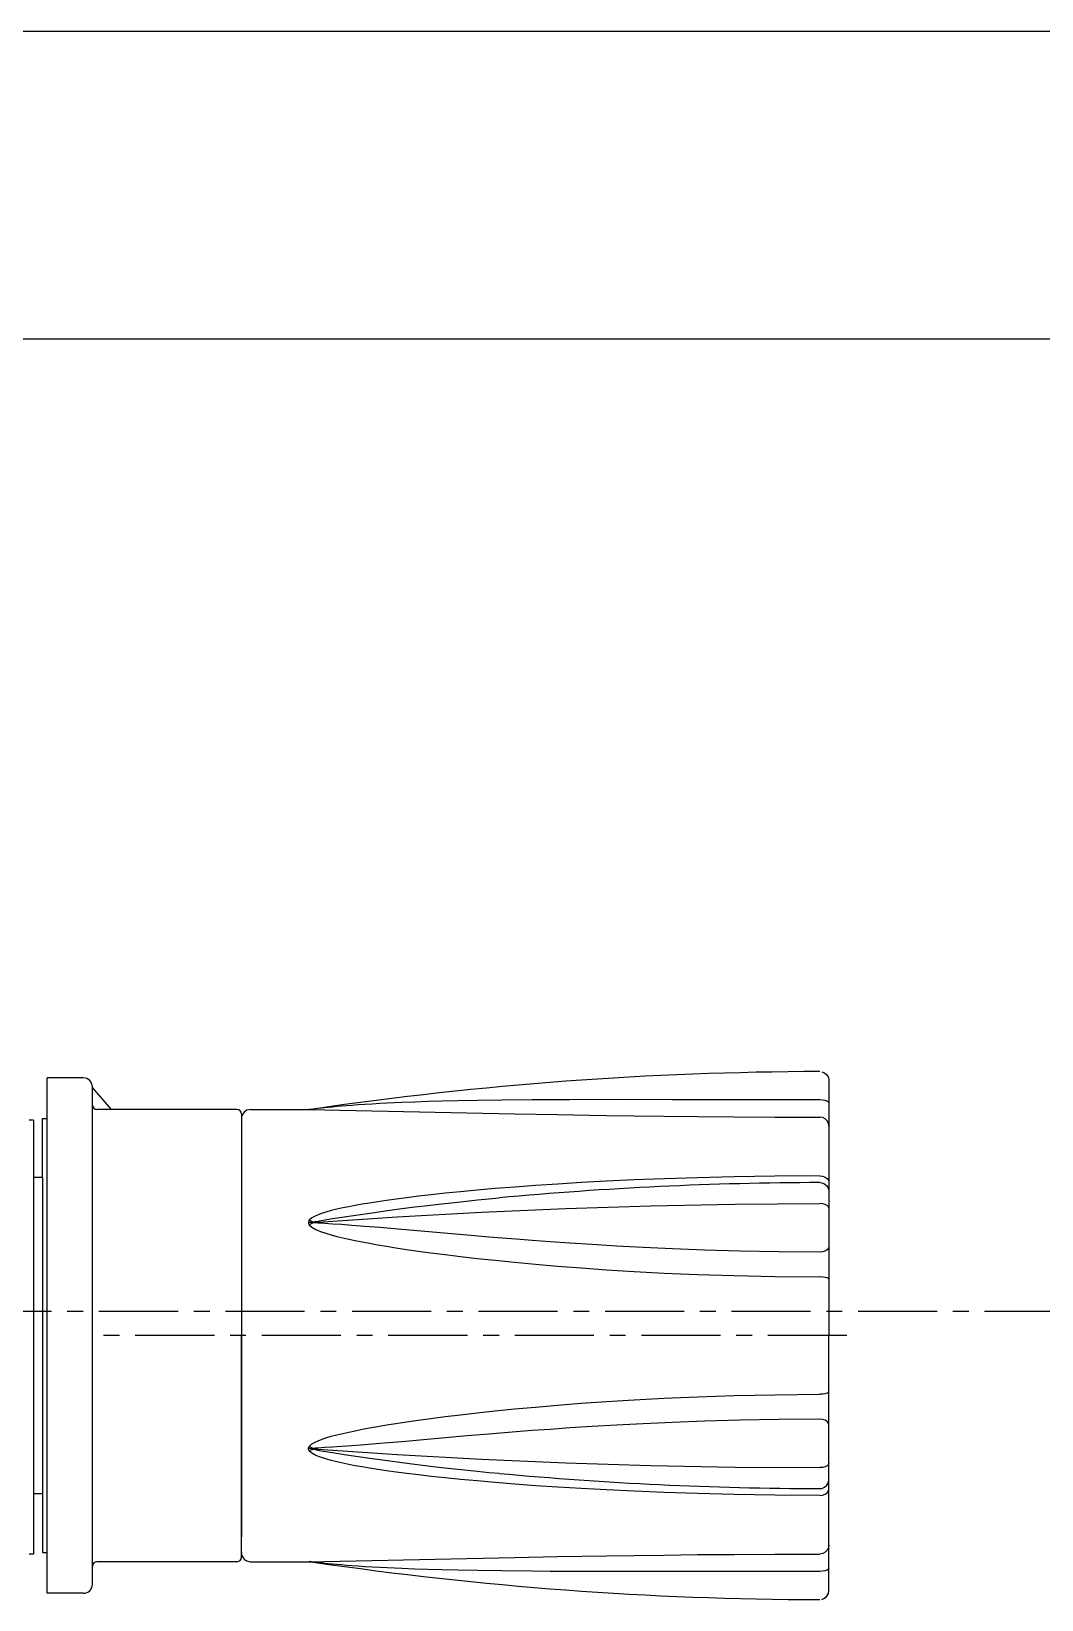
# Model space of a CAD drawing. Extents: x -6385 to -5791, y -5028 to -4608.
# Drawn here: x -6025.7 to -5913.9, y -4781.6 to -4608.2 of the extents above; entities that cross this region are included whole.
import ezdxf

# ---------------------------------------------------------------- set-up
doc = ezdxf.new("R2010")
doc.units = 0
doc.header["$LTSCALE"] = 7
doc.linetypes.add('CENTER', pattern=[2, 1.25, -0.25, 0.25, -0.25])
doc.layers.get('0').update_dxf_attribs({"color": 2, "linetype": 'CONTINUOUS'})
for name, color, linetype in [('CL', 1, 'CENTER'), ('DIM', 2, 'CONTINUOUS'), ('DWG', 7, 'CONTINUOUS')]:
    doc.layers.add(name, color=color, linetype=linetype)

msp = doc.modelspace()

# ---------------------------------------------------------------- linework, layer by layer
msp.add_line((-5791.17648, -4608.18495), (-6385.17648, -4608.18495))
at = {"color": 4}
msp.add_line((-6354.17648, -4642.18495), (-5805.17648, -4642.18495), dxfattribs=at)
at = {"layer": 'CL'}
for p, q in [((-6130.19829, -4749.72475), (-5822.3593, -4749.72475)), ((-5935.42956, -4752.41552), (-6019.42956, -4752.41552)), ((-5935.42956, -4752.41552), (-6019.42956, -4752.41552))]:
    msp.add_line(p, q, dxfattribs=at)
at = {"layer": 'DIM'}
for p, q in [((-6025.42956, -4728.58342), (-6025.42956, -4776.58342)), ((-6025.43, -4776.41544), (-6025.42956, -4776.41544))]:
    msp.add_line(p, q, dxfattribs=at)
at = {"layer": 'DWG'}
for p, q in [((-6023.92956, -4726.06552), (-6023.92956, -4723.91552)), ((-6023.92956, -4780.91552), (-6023.92956, -4723.91552)), ((-6019.92956, -4723.91552), (-6023.92956, -4723.91552)), ((-5938.22835, -4723.23715), (-5937.9116, -4723.36129)), ((-5937.9116, -4723.36129), (-5937.65466, -4723.58462)), ((-5937.65466, -4723.58462), (-5937.48753, -4723.8812)), ((-5937.48753, -4723.8812), (-5937.42957, -4724.21672)), ((-6018.92956, -4726.91552), (-6018.92956, -4724.91552)), ((-6016.81907, -4727.41548), (-6018.92956, -4724.99178)), ((-5937.42957, -4724.21688), (-5937.42957, -4752.41552)), ((-6023.92956, -4728.41544), (-6023.92956, -4726.33371)), ((-6018.92956, -4779.91552), (-6018.92956, -4726.91552)), ((-6002.92956, -4727.41552), (-6018.42956, -4727.41552)), ((-6001.42956, -4727.41552), (-5995.01916, -4727.41552)), ((-5995.01916, -4727.41552), (-5972.20971, -4727.88045)), ((-5994.79105, -4727.41159), (-5994.93653, -4727.41716)), ((-5994.6814, -4727.39644), (-5994.51379, -4727.37265)), ((-5994.51379, -4727.37265), (-5994.50199, -4727.37077)), ((-5994.50199, -4727.37294), (-5994.51379, -4727.37265)), ((-5994.50198, -4727.37298), (-5994.50198, -4727.37083)), ((-5983.23059, -4726.59041), (-5984.68142, -4726.64658)), ((-5981.8076, -4726.54376), (-5983.23059, -4726.59041)), ((-5980.27449, -4726.50154), (-5981.8076, -4726.54376)), ((-5978.49248, -4726.46111), (-5980.27449, -4726.50154)), ((-5976.32247, -4726.42148), (-5978.49248, -4726.46111)), ((-5973.62441, -4726.38412), (-5976.32247, -4726.42148)), ((-5970.2571, -4726.3529), (-5973.62441, -4726.38412)), ((-5954.71723, -4726.32742), (-5960.94608, -4726.32407)), ((-6025.42956, -4728.58342), (-6025.93, -4728.58342)), ((-6024.42956, -4728.41544), (-6023.92956, -4728.41544)), ((-6024.42956, -4734.91548), (-6024.42956, -4728.41544)), ((-6002.42956, -4727.91552), (-6002.42956, -4774.66552)), ((-6002.42956, -4728.41552), (-6002.42956, -4730.41552)), ((-6002.42956, -4728.41583), (-6002.42956, -4752.41552)), ((-5972.20971, -4727.88045), (-5967.45207, -4727.97047)), ((-6024.42956, -4734.91543), (-6025.42956, -4734.91543)), ((-6024.42956, -4734.91543), (-6024.42956, -4776.41544)), ((-5983.232, -4738.19364), (-5981.81063, -4738.02051)), ((-5981.81063, -4738.02051), (-5980.27844, -4737.84184)), ((-5980.27844, -4737.84184), (-5978.49676, -4737.64433)), ((-5978.49676, -4737.64433), (-5976.32662, -4737.41825)), ((-5992.35382, -4739.47836), (-5990.82303, -4739.24047)), ((-5990.82303, -4739.24047), (-5989.52397, -4739.04618)), ((-5989.52397, -4739.04618), (-5987.96121, -4738.82114)), ((-5987.96121, -4738.82114), (-5986.28554, -4738.58973)), ((-5986.28554, -4738.58973), (-5984.68039, -4738.37741)), ((-5984.68039, -4738.37741), (-5983.232, -4738.19364)), ((-5994.51379, -4739.89408), (-5994.50199, -4739.89314)), ((-5994.50198, -4739.9342), (-5994.50198, -4739.85423)), ((-5991.36768, -4740.14492), (-5992.35044, -4740.07858)), ((-5990.21054, -4740.22928), (-5991.36768, -4740.14492)), ((-5988.76997, -4740.34093), (-5990.21054, -4740.22928)), ((-5987.12987, -4740.47481), (-5988.76997, -4740.34093)), ((-5984.68142, -4740.68456), (-5987.12987, -4740.47481)), ((-5977.46469, -4741.32185), (-5984.68142, -4740.68456)), ((-5975.04825, -4741.52557), (-5977.46469, -4741.32185)), ((-6002.42956, -4776.4152), (-6002.42956, -4752.41552)), ((-5937.42957, -4780.61416), (-5937.42957, -4752.41552)), ((-5977.46469, -4763.50919), (-5984.68142, -4764.14648)), ((-5975.04825, -4763.30547), (-5977.46469, -4763.50919)), ((-5994.51379, -4764.93695), (-5994.50199, -4764.93789)), ((-5994.50198, -4764.89683), (-5994.50198, -4764.97681)), ((-5992.35382, -4765.35268), (-5990.82303, -4765.59057)), ((-5991.36768, -4764.68612), (-5992.35044, -4764.75246)), ((-5990.21054, -4764.60176), (-5991.36768, -4764.68612)), ((-5990.82303, -4765.59057), (-5989.52397, -4765.78485)), ((-5988.76997, -4764.4901), (-5990.21054, -4764.60176)), ((-5989.52397, -4765.78485), (-5987.96121, -4766.0099)), ((-5987.12987, -4764.35623), (-5988.76997, -4764.4901)), ((-5984.68142, -4764.14648), (-5987.12987, -4764.35623)), ((-5987.96121, -4766.0099), (-5986.28554, -4766.24131)), ((-5986.28554, -4766.24131), (-5984.68039, -4766.45363)), ((-5984.68039, -4766.45363), (-5983.232, -4766.63739)), ((-5983.232, -4766.63739), (-5981.81063, -4766.81052)), ((-5981.81063, -4766.81052), (-5980.27844, -4766.98919)), ((-5980.27844, -4766.98919), (-5978.49676, -4767.18671)), ((-5978.49676, -4767.18671), (-5976.32662, -4767.41279)), ((-6024.42956, -4769.91543), (-6025.42956, -4769.91543)), ((-6002.42956, -4776.41552), (-6002.42956, -4774.41552)), ((-6002.42956, -4776.91552), (-6002.42956, -4774.66552)), ((-6025.42956, -4776.58342), (-6025.93, -4776.58342)), ((-6024.42956, -4776.41544), (-6023.92956, -4776.41544)), ((-6002.92956, -4777.41552), (-6018.42956, -4777.41552)), ((-6001.42956, -4777.41552), (-5995.01916, -4777.41552)), ((-5995.01916, -4777.41552), (-5972.20971, -4776.95059)), ((-5994.79105, -4777.41945), (-5994.93653, -4777.41388)), ((-5994.6814, -4777.43459), (-5994.51379, -4777.45839)), ((-5994.50199, -4777.4581), (-5994.51379, -4777.45839)), ((-5994.51379, -4777.45839), (-5994.50199, -4777.46026)), ((-5994.50198, -4777.45805), (-5994.50198, -4777.46021)), ((-5972.20971, -4776.95059), (-5967.45207, -4776.86056)), ((-5983.23059, -4778.24063), (-5984.68142, -4778.18446)), ((-5981.8076, -4778.28728), (-5983.23059, -4778.24063)), ((-5980.27449, -4778.32949), (-5981.8076, -4778.28728)), ((-5978.49248, -4778.36992), (-5980.27449, -4778.32949)), ((-5976.32247, -4778.40956), (-5978.49248, -4778.36992)), ((-5973.62441, -4778.44691), (-5976.32247, -4778.40956)), ((-5970.2571, -4778.47813), (-5973.62441, -4778.44691)), ((-5954.71723, -4778.50362), (-5960.94608, -4778.50696)), ((-6019.92956, -4780.91552), (-6023.92956, -4780.91552)), ((-5937.9116, -4781.46974), (-5937.65466, -4781.24641)), ((-5937.65466, -4781.24641), (-5937.48753, -4780.94984)), ((-5937.48753, -4780.94984), (-5937.42957, -4780.61432)), ((-5938.22835, -4781.59388), (-5937.9116, -4781.46974))]:
    msp.add_line(p, q, dxfattribs=at)
for points in [[(-5995.01916, -4727.41552), (-5994.85002, -4727.41075), (-5994.6814, -4727.39644)], [(-5994.50199, -4727.3729), (-5994.64606, -4727.39682), (-5994.79105, -4727.41159)], [(-5993.61123, -4727.26983), (-5994.28102, -4727.34646), (-5994.50198, -4727.37298)], [(-5984.68142, -4726.64658), (-5986.28899, -4726.72039), (-5987.12987, -4726.76436), (-5987.96428, -4726.81195), (-5988.76997, -4726.86187), (-5989.52492, -4726.91244), (-5990.21054, -4726.96177), (-5990.8215, -4727.00873), (-5991.36768, -4727.05337), (-5991.8754, -4727.09735), (-5992.35044, -4727.14088), (-5992.78689, -4727.18313), (-5993.19064, -4727.22436), (-5993.61123, -4727.26983)], [(-5960.94608, -4726.32407), (-5966.07852, -4726.33227), (-5968.27813, -4726.34104), (-5970.2571, -4726.3529)], [(-5938.4321, -4726.34637), (-5943.02286, -4726.3447), (-5954.71723, -4726.32742)], [(-5937.42957, -4726.67247), (-5937.47881, -4726.57121), (-5937.62128, -4726.48011), (-5937.84281, -4726.40793), (-5938.12202, -4726.36163), (-5938.43211, -4726.34583)], [(-5967.45207, -4727.97047), (-5962.03491, -4728.06193), (-5958.98688, -4728.10706), (-5955.64824, -4728.15052), (-5951.97089, -4728.19063), (-5947.90683, -4728.22495), (-5943.40839, -4728.25029), (-5938.42961, -4728.26273)], [(-5937.42957, -4729.22932), (-5937.47819, -4728.93172), (-5937.61355, -4728.6709), (-5937.82903, -4728.45684), (-5938.10998, -4728.3139), (-5938.42972, -4728.26323)], [(-5938.42961, -4734.75056), (-5943.40384, -4734.78478), (-5947.89874, -4734.85545), (-5951.96011, -4734.95336), (-5955.63546, -4735.07124), (-5958.97262, -4735.20354), (-5962.01954, -4735.34637), (-5964.82422, -4735.49729), (-5967.43494, -4735.65541), (-5969.88958, -4735.82049), (-5972.19143, -4735.99057), (-5974.34113, -4736.16348), (-5976.33939, -4736.337), (-5978.18691, -4736.50891), (-5979.88459, -4736.67738), (-5981.43996, -4736.84271), (-5982.8563, -4737.00453), (-5984.14488, -4737.16279), (-5985.31711, -4737.31725), (-5986.38443, -4737.46763), (-5987.3583, -4737.6138), (-5988.25012, -4737.75583), (-5989.07128, -4737.89406), (-5989.83304, -4738.02913), (-5990.54656, -4738.16214), (-5991.22158, -4738.29688), (-5991.86682, -4738.43923), (-5992.49253, -4738.59545), (-5993.10251, -4738.77074), (-5993.67579, -4738.96209), (-5994.2115, -4739.17135), (-5994.64817, -4739.40397), (-5994.93653, -4739.66777)], [(-5938.43211, -4735.49257), (-5938.22831, -4735.51303), (-5937.91156, -4735.63717), (-5937.65463, -4735.86047), (-5937.48752, -4736.15698), (-5937.42957, -4736.4924)], [(-5938.42972, -4734.75095), (-5938.12166, -4734.78528), (-5937.85166, -4734.88089), (-5937.63006, -4735.03313), (-5937.48205, -4735.23164), (-5937.42957, -4735.45757)], [(-5994.50198, -4739.89317), (-5985.20694, -4739.26965), (-5975.8849, -4738.75676), (-5966.54111, -4738.3548), (-5957.18085, -4738.06399), (-5947.80943, -4737.88449), (-5938.43211, -4737.81641)], [(-5976.32662, -4737.41825), (-5975.05221, -4737.29264), (-5973.91298, -4737.18472)], [(-5937.42957, -4738.31615), (-5937.47835, -4738.1619), (-5937.61408, -4738.02677), (-5937.83012, -4737.91595), (-5938.11174, -4737.84208), (-5938.43211, -4737.81615)], [(-5994.93653, -4739.66777), (-5994.98221, -4739.74626), (-5995.0099, -4739.82966), (-5995.01916, -4739.91552)], [(-5994.50197, -4739.85445), (-5994.64606, -4739.79727), (-5994.79104, -4739.73499), (-5994.93652, -4739.66777)], [(-5994.50198, -4739.85423), (-5994.28167, -4739.8025), (-5993.98325, -4739.74535), (-5993.61438, -4739.68239), (-5992.35382, -4739.47836)], [(-5994.51379, -4739.89408), (-5994.68132, -4739.90598), (-5994.84994, -4739.91313), (-5995.01916, -4739.91552)], [(-5995.01916, -4739.91552), (-5995.0097, -4740.00243), (-5994.98194, -4740.08624), (-5994.93653, -4740.16444)], [(-5994.50199, -4739.93391), (-5994.64606, -4740.01487), (-5994.79105, -4740.09179), (-5994.93653, -4740.16444)], [(-5994.93653, -4740.16444), (-5994.6496, -4740.43328), (-5994.21394, -4740.67365), (-5993.67889, -4740.89246), (-5993.10634, -4741.09489), (-5992.4973, -4741.28235), (-5991.87282, -4741.45097), (-5991.22879, -4741.60594), (-5990.55495, -4741.75367), (-5989.84253, -4741.90042), (-5989.08185, -4742.05059), (-5988.26177, -4742.20554), (-5987.371, -4742.36609), (-5986.39816, -4742.53278), (-5985.33182, -4742.70583), (-5984.16051, -4742.88523), (-5982.87276, -4743.07084), (-5981.45717, -4743.2625), (-5979.90243, -4743.46029), (-5978.20516, -4743.66391), (-5976.35788, -4743.87389), (-5974.35964, -4744.08815), (-5972.20971, -4744.30404), (-5969.9074, -4744.51877), (-5967.45207, -4744.72948), (-5964.84049, -4744.93349), (-5962.03491, -4745.13025), (-5958.98688, -4745.31836), (-5955.64824, -4745.49431), (-5951.97088, -4745.65247), (-5947.90683, -4745.78487), (-5943.40839, -4745.88101), (-5938.42961, -4745.9277)], [(-5994.51379, -4739.89408), (-5994.51243, -4739.87961), (-5994.50844, -4739.86591), (-5994.50199, -4739.85333)], [(-5994.50199, -4739.93505), (-5994.50843, -4739.92243), (-5994.51242, -4739.90865), (-5994.51379, -4739.89408)], [(-5993.98118, -4739.98222), (-5994.28102, -4739.95966), (-5994.50198, -4739.9342)], [(-5992.35044, -4740.07858), (-5993.19064, -4740.02696), (-5993.98118, -4739.98222)], [(-5938.4321, -4743.18538), (-5943.02286, -4743.14846), (-5947.25361, -4743.06766), (-5951.14738, -4742.95497), (-5954.71723, -4742.82028), (-5957.97759, -4742.67168), (-5960.94608, -4742.51556), (-5963.64045, -4742.35694), (-5966.07852, -4742.19988), (-5968.27813, -4742.04783), (-5970.2571, -4741.90323), (-5972.03327, -4741.76757), (-5975.04825, -4741.52557)], [(-5937.42957, -4742.53014), (-5937.47881, -4742.73319), (-5937.62128, -4742.91588), (-5937.84281, -4743.06066), (-5938.12202, -4743.15356), (-5938.43211, -4743.18533)], [(-5937.42957, -4746.1873), (-5937.47819, -4746.10737), (-5937.61355, -4746.03732), (-5937.82903, -4745.97982), (-5938.10998, -4745.94143), (-5938.42972, -4745.92782)], [(-5937.42957, -4758.64374), (-5937.47819, -4758.72367), (-5937.61355, -4758.79372), (-5937.82903, -4758.85121), (-5938.10998, -4758.8896), (-5938.42972, -4758.90321)], [(-5994.93653, -4764.66659), (-5994.6496, -4764.39776), (-5994.21394, -4764.15738), (-5993.67889, -4763.93858), (-5993.10634, -4763.73614), (-5992.4973, -4763.54869), (-5991.87282, -4763.38007), (-5991.22879, -4763.2251), (-5990.55495, -4763.07737), (-5989.84253, -4762.93062), (-5989.08185, -4762.78044), (-5988.26177, -4762.6255), (-5987.371, -4762.46494), (-5986.39816, -4762.29826), (-5985.33182, -4762.12521), (-5984.16051, -4761.9458), (-5982.87276, -4761.76019), (-5981.45717, -4761.56853), (-5979.90243, -4761.37074), (-5978.20516, -4761.16712), (-5976.35788, -4760.95715), (-5974.35964, -4760.74288), (-5972.20971, -4760.52699), (-5969.9074, -4760.31227), (-5967.45207, -4760.10155), (-5964.84049, -4759.89755), (-5962.03491, -4759.70078), (-5958.98688, -4759.51267), (-5955.64824, -4759.33672), (-5951.97088, -4759.17856), (-5947.90683, -4759.04616), (-5943.40839, -4758.95002), (-5938.42961, -4758.90333)], [(-5938.4321, -4761.64566), (-5943.02286, -4761.68258), (-5947.25361, -4761.76338), (-5951.14738, -4761.87607), (-5954.71723, -4762.01075), (-5957.97759, -4762.15935), (-5960.94608, -4762.31548), (-5963.64045, -4762.47409), (-5966.07852, -4762.63116), (-5968.27813, -4762.78321), (-5970.2571, -4762.92781), (-5972.03327, -4763.06346), (-5975.04825, -4763.30547)], [(-5937.42957, -4762.30089), (-5937.47881, -4762.09784), (-5937.62128, -4761.91516), (-5937.84281, -4761.77038), (-5938.12202, -4761.67748), (-5938.43211, -4761.6457)], [(-5995.01916, -4764.91552), (-5995.0097, -4764.8286), (-5994.98194, -4764.74479), (-5994.93653, -4764.66659)], [(-5994.93653, -4765.16327), (-5994.98221, -4765.08477), (-5995.0099, -4765.00138), (-5995.01916, -4764.91552)], [(-5994.51379, -4764.93695), (-5994.68132, -4764.92506), (-5994.84994, -4764.91791), (-5995.01916, -4764.91552)], [(-5994.50199, -4764.89713), (-5994.64606, -4764.81616), (-5994.79105, -4764.73925), (-5994.93653, -4764.66659)], [(-5938.42961, -4770.08048), (-5943.40384, -4770.04625), (-5947.89874, -4769.97558), (-5951.96011, -4769.87767), (-5955.63546, -4769.7598), (-5958.97262, -4769.62749), (-5962.01954, -4769.48466), (-5964.82422, -4769.33374), (-5967.43494, -4769.17563), (-5969.88958, -4769.01054), (-5972.19143, -4768.84046), (-5974.34113, -4768.66755), (-5976.33939, -4768.49403), (-5978.18691, -4768.32212), (-5979.88459, -4768.15366), (-5981.43996, -4767.98833), (-5982.8563, -4767.8265), (-5984.14488, -4767.66824), (-5985.31711, -4767.51379), (-5986.38443, -4767.36341), (-5987.3583, -4767.21724), (-5988.25012, -4767.07521), (-5989.07128, -4766.93698), (-5989.83304, -4766.8019), (-5990.54656, -4766.6689), (-5991.22158, -4766.53416), (-5991.86682, -4766.3918), (-5992.49253, -4766.23559), (-5993.10251, -4766.0603), (-5993.67579, -4765.86895), (-5994.2115, -4765.65968), (-5994.64817, -4765.42707), (-5994.93653, -4765.16327)], [(-5994.50197, -4764.97658), (-5994.64606, -4765.03376), (-5994.79104, -4765.09604), (-5994.93652, -4765.16327)], [(-5994.50199, -4764.89598), (-5994.50843, -4764.90861), (-5994.51242, -4764.92239), (-5994.51379, -4764.93695)], [(-5994.51379, -4764.93695), (-5994.51243, -4764.95143), (-5994.50844, -4764.96512), (-5994.50199, -4764.9777)], [(-5993.98118, -4764.84882), (-5994.28102, -4764.87137), (-5994.50198, -4764.89683)], [(-5994.50198, -4764.93786), (-5985.20694, -4765.56138), (-5975.8849, -4766.07427), (-5966.54111, -4766.47623), (-5957.18085, -4766.76705), (-5947.80943, -4766.94655), (-5938.43211, -4767.01463)], [(-5994.50198, -4764.97681), (-5994.28167, -4765.02854), (-5993.98325, -4765.08569), (-5993.61438, -4765.14864), (-5992.35382, -4765.35268)], [(-5992.35044, -4764.75246), (-5993.19064, -4764.80408), (-5993.98118, -4764.84882)], [(-5976.32662, -4767.41279), (-5975.05221, -4767.53839), (-5973.91298, -4767.64632)], [(-5937.42957, -4766.51488), (-5937.47835, -4766.66914), (-5937.61408, -4766.80427), (-5937.83012, -4766.91509), (-5938.11174, -4766.98896), (-5938.43211, -4767.01488)], [(-5938.43211, -4769.33846), (-5938.22831, -4769.31801), (-5937.91156, -4769.19387), (-5937.65463, -4768.97057), (-5937.48752, -4768.67405), (-5937.42957, -4768.33863)], [(-5938.42972, -4770.08008), (-5938.12166, -4770.04576), (-5937.85166, -4769.95014), (-5937.63006, -4769.7979), (-5937.48205, -4769.59939), (-5937.42957, -4769.37347)], [(-5937.42957, -4775.60171), (-5937.47819, -4775.89932), (-5937.61355, -4776.16013), (-5937.82903, -4776.37419), (-5938.10998, -4776.51714), (-5938.42972, -4776.5678)], [(-5995.01916, -4777.41552), (-5994.85002, -4777.42029), (-5994.6814, -4777.43459)], [(-5994.50199, -4777.45813), (-5994.64606, -4777.43421), (-5994.79105, -4777.41945)], [(-5993.61123, -4777.56121), (-5994.28102, -4777.48458), (-5994.50198, -4777.45805)], [(-5984.68142, -4778.18446), (-5986.28899, -4778.11065), (-5987.12987, -4778.06667), (-5987.96428, -4778.01909), (-5988.76997, -4777.96916), (-5989.52492, -4777.9186), (-5990.21054, -4777.86926), (-5990.8215, -4777.8223), (-5991.36768, -4777.77767), (-5991.8754, -4777.73369), (-5992.35044, -4777.69015), (-5992.78689, -4777.6479), (-5993.19064, -4777.60667), (-5993.61123, -4777.56121)], [(-5967.45207, -4776.86056), (-5962.03491, -4776.76911), (-5958.98688, -4776.72398), (-5955.64824, -4776.68051), (-5951.97089, -4776.64041), (-5947.90683, -4776.60609), (-5943.40839, -4776.58074), (-5938.42961, -4776.5683)], [(-5960.94608, -4778.50696), (-5966.07852, -4778.49877), (-5968.27813, -4778.49), (-5970.2571, -4778.47813)], [(-5938.4321, -4778.48466), (-5943.02286, -4778.48633), (-5954.71723, -4778.50362)], [(-5937.42957, -4778.15856), (-5937.47881, -4778.25983), (-5937.62128, -4778.35093), (-5937.84281, -4778.42311), (-5938.12202, -4778.4694), (-5938.43211, -4778.4852)], [(-5937.80677, -4781.39663), (-5937.64784, -4781.23787), (-5937.5284, -4781.04772)]]:
    msp.add_lwpolyline(points, dxfattribs=at)
for centre, radius, start, end in [((-6019.92956, -4724.91552), 1, 0, 90), ((-5937.39246, -5117.78163), 394.5657, 90.15097, 98.3222355), ((-6018.42956, -4726.91552), 0.5, 180, 270), ((-6002.92956, -4727.91552), 0.5, 0, 90), ((-6001.42956, -4728.41552), 1, 90, 180), ((-6001.42956, -4728.41552), 1, 90, 180), ((-5937.39241, -5130.05663), 394.5657, 90.150977, 95.3089936), ((-5937.39241, -4374.77441), 394.5657, 264.6910064, 269.849023), ((-6018.42956, -4777.91552), 0.5, 90, 180), ((-6002.92956, -4776.91552), 0.5, 270, 0), ((-6001.42956, -4776.41552), 1, 180, 270), ((-6001.42956, -4776.41552), 1, 180, 270), ((-5937.39246, -4387.04941), 394.5657, 261.6777645, 269.84903), ((-6019.92956, -4779.91552), 1, 270, 0)]:
    msp.add_arc(centre, radius, start, end, dxfattribs=at)

doc.saveas('drawing.dxf')
